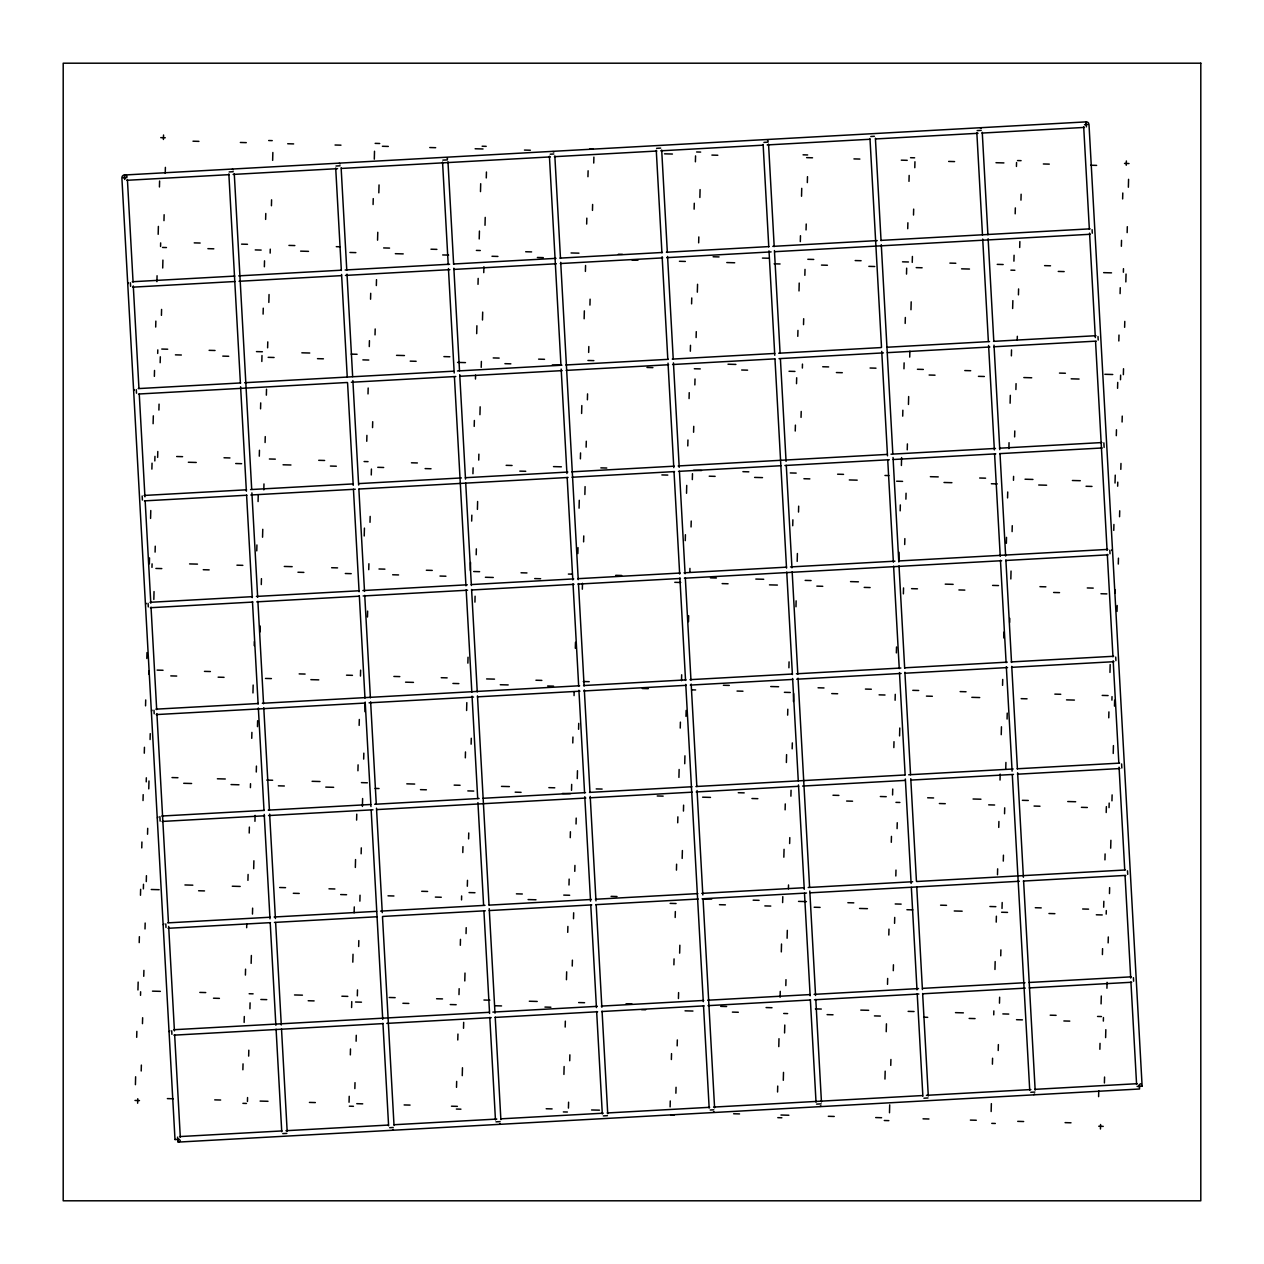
<?xml version="1.0" encoding="UTF-8"?>
<svg xmlns="http://www.w3.org/2000/svg" width="1264" height="1264" viewBox="0 0 1264 1264"><rect width="100%" height="100%" fill="white"/><g stroke="black" fill="none" stroke-linecap="round" stroke-linejoin="round"><path stroke-width="1.5" d="M135.422 1084.67L135.627 1076.77M136.686 1037.317L136.844 1031.392M137.95 989.965L138.155 982.081M139.214 942.612L139.372 936.687M140.478 895.26L140.636 889.35M141.758 847.907L141.916 841.998M143.022 800.554L143.18 794.645M144.286 753.202L144.444 747.293M145.55 705.849L145.708 699.94M146.814 658.497L146.987 652.587M149.357 563.791L149.515 557.882M150.574 518.414L150.779 510.53M151.885 469.102L152.043 463.177M153.102 423.709L153.323 415.824M154.366 376.372L154.524 370.447M155.693 327.044L155.851 321.119M156.91 281.667L157.068 275.742M158.174 234.314L158.379 226.414M159.438 186.961L159.596 181.036M137.634 1103.235L137.744 1098.748M140.525 995.321L140.62 991.766M143.369 888.845L143.496 884.279M146.229 781.863L146.34 777.802M149.105 674.376L149.199 670.836M151.98 567.394L152.075 563.855M154.824 460.933L154.951 456.367M157.7 353.446L157.795 349.891M160.56 246.464L160.654 242.909M163.419 139.482L163.546 134.995M141.205 1071.003L141.363 1065.078M142.469 1023.65L142.642 1017.725M143.748 976.298L143.906 970.373M145.012 928.945L145.17 923.036M146.276 881.593L146.434 875.683M147.54 834.24L147.698 828.331M148.757 788.862L148.978 780.978M150.084 739.535L150.242 733.626M153.829 599.452L154.034 591.568M155.093 552.099L155.251 546.19M157.637 457.394L157.795 451.485M158.901 410.057L159.059 404.132M160.165 362.705L160.323 356.78M161.429 315.352L161.587 309.427M162.708 268L162.914 260.1M163.972 220.647L164.13 214.722M165.236 173.294L165.394 167.369M242.878 1069.771L243.036 1063.861M244.142 1022.418L244.3 1016.509M245.406 975.065L245.564 969.156M246.67 927.713L246.78 923.779M247.934 880.36L248.092 874.451M249.213 833.023L249.371 827.098M250.414 787.63L250.525 783.696M251.741 738.318L251.899 732.393M252.958 692.941L253.163 685.041M254.222 645.588L254.333 641.638M256.766 550.883L256.924 544.958M258.077 501.555L258.235 495.63M259.294 456.178L259.452 450.253M260.558 408.825L260.716 402.9M261.822 361.472L261.98 355.547M263.102 314.12L263.26 308.195M264.366 266.767L264.524 260.842M265.63 219.415L265.788 213.49M247.444 1101.481L247.554 1097.547M248.66 1056.104L248.818 1050.194M249.924 1008.751L250.082 1002.842M251.141 963.373L251.362 955.489M252.468 914.062L252.626 908.137M253.685 868.668L253.89 860.784M254.949 821.316L255.107 815.406M256.276 772.004L256.434 766.079M257.477 726.626L257.635 720.701M260.021 631.921L260.179 625.996M261.285 584.568L261.443 578.643M262.549 537.216L262.77 529.316M263.813 489.863L263.971 483.938M265.092 442.511L265.25 436.586M266.356 395.158L266.514 389.233M267.62 347.805L267.778 341.88M268.837 302.428L269.042 294.528M270.164 253.1L270.259 249.15M271.428 205.748L271.586 199.823M272.645 160.37L272.85 152.486M349.054 1102.24L349.212 1096.315M350.333 1054.887L350.491 1048.962M351.597 1007.534L351.755 1001.609M352.814 962.157L353.019 954.257M354.125 912.829L354.283 906.904M355.342 867.452L355.547 859.552M356.606 820.099L356.764 814.174M357.933 770.771L358.091 764.846M359.15 725.394L359.308 719.469M360.461 676.066L360.619 670.141M364.222 535.983L364.427 528.099M366.75 441.278L366.908 435.369M368.014 393.926L368.172 388.016M369.278 346.573L369.436 340.664M370.557 299.22L370.715 293.311M373.085 204.515L373.243 198.606M374.302 159.138L374.507 151.253M354.852 1088.573L355.01 1082.648M356.116 1041.22L356.274 1035.295M357.333 995.842L357.491 989.917M358.66 946.515L358.818 940.59M359.877 901.137L360.035 895.212M361.141 853.785L361.299 847.86M362.405 806.432L362.61 798.532M363.669 759.079L363.827 753.154M364.933 711.727L365.154 703.827M367.476 617.022L367.634 611.097M368.74 569.669L368.898 563.744M370.004 522.316L370.162 516.407M371.268 474.964L371.426 469.055M372.548 427.611L372.706 421.702M375.029 334.881L375.187 328.972M376.34 285.553L376.498 279.644M377.557 240.176L377.778 232.292M378.821 192.823L379.042 184.939M456.509 1087.34L456.667 1081.415M457.773 1039.988L457.947 1034.063M458.99 994.61L459.148 988.685M460.317 945.282L460.475 939.373M461.534 899.905L461.629 895.955M462.798 852.552L462.956 846.627M465.326 757.847L465.484 751.938M466.606 710.494L466.811 702.61M467.87 663.142L468.028 657.233M470.35 570.412L470.556 562.527M471.662 521.084L471.835 515.175M472.941 473.731L473.099 467.822M474.205 426.395L474.363 420.47M475.469 379.042L475.58 375.092M476.686 333.649L476.891 325.764M478.013 284.337L478.171 278.412M479.214 238.959L479.435 231.059M480.494 191.607L480.699 183.707M462.261 1075.648L462.466 1067.748M463.525 1028.296L463.683 1022.371M464.789 980.943L464.994 973.059M466.053 933.59L466.211 927.665M467.317 886.238L467.49 880.329M468.596 838.885L468.754 832.976M471.124 744.18L471.282 738.271M474.932 602.122L475.09 596.213M476.196 554.77L476.354 548.86M477.413 509.392L477.618 501.508M478.724 460.08L478.882 454.155M479.941 414.687L480.162 406.803M481.205 367.35L481.379 361.425M482.485 319.997L482.69 312.097M483.749 272.645L483.907 266.72M485.013 225.292L485.218 217.392M486.277 177.94L486.435 172.015M563.918 1074.416L564.123 1066.532M565.182 1027.063L565.34 1021.154M566.446 979.711L566.667 971.826M567.726 932.358L567.884 926.449M568.99 885.005L569.148 879.096M570.254 837.653L570.412 831.744M571.518 790.316L571.676 784.391M572.782 742.963L572.94 737.038M574.061 695.611L574.156 691.661M575.325 648.258L575.483 642.333M577.853 553.553L578.011 547.628M579.07 508.175L579.275 500.275M580.397 458.848L580.555 452.923M581.614 413.47L581.819 405.57M584.142 318.765L584.347 310.865M585.406 271.412L585.564 265.487M586.67 224.06L586.828 218.135M587.95 176.707L588.108 170.782M568.437 1108.101L568.595 1102.192M569.716 1060.749L569.874 1054.84M572.244 966.044L572.402 960.134M573.508 918.691L573.666 912.782M574.772 871.338L574.93 865.429M576.052 824.002L576.21 818.077M577.269 778.608L577.474 770.724M578.58 729.296L578.738 723.371M582.325 589.214L582.483 583.289M583.605 541.861L583.763 535.936M584.869 494.508L585.074 486.608M586.133 447.156L586.291 441.231M587.397 399.803L587.555 393.878M588.661 352.451L588.819 346.526M589.94 305.098L590.098 299.173M592.468 210.393L592.626 204.468M593.732 163.04L593.89 157.115M670.11 1106.885L670.268 1100.96M671.374 1059.532L671.532 1053.607M673.902 964.827L674.06 958.902M675.181 917.474L675.339 911.549M676.445 870.122L676.603 864.197M677.709 822.769L677.867 816.844M678.926 777.392L679.131 769.492M680.237 728.064L680.395 722.139M681.517 680.711L681.675 674.786M685.262 540.629L685.42 534.704M686.526 493.276L686.731 485.392M687.79 445.923L687.948 439.998M689.07 398.571L689.228 392.662M690.334 351.218L690.492 345.309M691.598 303.866L691.756 297.956M694.126 209.16L694.284 203.251M695.405 161.808L695.563 155.899M675.892 1093.218L676.05 1087.293M677.172 1045.865L677.33 1039.94M678.436 998.513L678.594 992.588M679.653 953.135L679.858 945.235M682.181 858.43L682.386 850.53M683.445 811.077L683.603 805.152M684.725 763.725L684.93 755.825M685.989 716.372L686.147 710.447M688.517 621.667L688.675 615.742M689.844 572.339L689.939 568.389M691.06 526.962L691.218 521.037M692.324 479.609L692.482 473.684M693.588 432.256L693.746 426.347M694.852 384.904L695.01 378.995M696.116 337.551L696.274 331.642M697.333 292.174L697.554 284.289M698.66 242.846L698.818 236.937M699.877 197.468L700.082 189.584M777.565 1091.985L777.723 1086.06M778.782 1046.608L778.987 1038.708M780.093 997.28L780.251 991.355M781.31 951.903L781.515 944.003M782.621 902.575L782.795 896.65M783.838 857.197L784.059 849.313M785.118 809.845L785.276 803.92M786.382 762.492L786.587 754.608M787.646 715.14L787.804 709.23M788.91 667.787L789.068 661.878M792.718 525.729L792.876 519.82M795.246 431.024L795.404 425.115M796.51 383.671L796.683 377.762M797.789 336.335L797.947 330.41M799.006 290.941L799.211 283.057M800.317 241.629L800.475 235.704M801.534 196.252L801.739 188.352M783.301 1080.293L783.506 1072.393M784.565 1032.941L784.786 1025.041M785.829 985.588L785.987 979.663M787.109 938.236L787.314 930.351M788.42 888.908L788.531 884.958M789.637 843.53L789.795 837.605M790.901 796.178L791.059 790.269M792.165 748.825L792.338 742.916M793.444 701.473L793.65 693.588M795.972 606.767L796.13 600.858M797.189 561.39L797.394 553.506M798.516 512.062L798.674 506.153M801.044 417.373L801.202 411.448M802.371 368.045L802.466 364.095M803.525 324.627L803.683 318.718M804.852 275.315L805.01 269.39M806.053 229.937L806.227 224.012M807.333 182.585L807.491 176.66M884.958 1079.061L885.179 1071.177M886.222 1031.708L886.443 1023.824M887.502 984.356L887.66 978.447M888.813 935.028L888.971 929.119M891.294 842.298L891.452 836.389M892.574 794.945L892.732 789.036M893.838 747.593L893.996 741.684M895.102 700.256L895.26 694.331M896.366 652.903L896.524 646.978M898.846 560.173L899.067 552.273M900.173 510.846L900.331 504.921M901.39 465.468L901.595 457.568M902.701 416.14L902.859 410.215M903.965 368.788L904.123 362.863M905.182 323.41L905.34 317.485M906.509 274.083L906.667 268.158M907.726 228.705L907.884 222.78M908.99 181.352L909.148 175.427M889.493 1112.747L889.698 1104.862M890.757 1065.394L890.915 1059.485M893.285 970.689L893.443 964.78M894.564 923.336L894.722 917.427M895.828 875.984L895.986 870.074M897.092 828.631L897.25 822.722M899.573 735.901L899.778 728.017M903.381 593.859L903.539 587.934M904.692 544.531L904.85 538.606M905.909 499.154L906.067 493.229M907.236 449.826L907.394 443.901M908.453 404.448L908.658 396.548M909.717 357.096L909.875 351.171M910.981 309.743L911.186 301.843M912.245 262.391L912.403 256.466M913.509 215.038L913.667 209.113M914.788 167.685L914.946 161.76M991.15 1111.514L991.355 1103.63M992.414 1064.177L992.572 1058.252M993.741 1014.85L993.836 1010.9M994.958 969.472L995.163 961.572M996.222 922.12L996.38 916.195M997.486 874.767L997.644 868.842M998.75 827.414L998.908 821.489M1000.029 780.062L1000.187 774.137M1001.23 734.684L1001.451 726.784M1002.557 685.357L1002.715 679.432M1003.821 638.004L1003.979 632.079M1006.365 543.299L1006.523 537.374M1007.566 497.921L1007.724 491.996M1008.893 448.594L1009.051 442.684M1010.11 403.216L1010.315 395.332M1011.374 355.863L1011.532 349.938M1012.638 308.511L1012.859 300.627M1013.918 261.158L1014.076 255.249M1015.182 213.806L1015.34 207.896M1016.446 166.453L1016.556 162.519M998.212 1050.51L998.37 1044.585M999.476 1003.158L999.634 997.233M1000.74 955.805L1000.898 949.88M1002.02 908.453L1002.178 902.528M1003.284 861.1L1003.442 855.175M1004.548 813.747L1004.706 807.822M1005.765 768.37L1005.923 762.445M1007.076 719.042L1007.234 713.117M1009.667 622.362L1009.778 618.412M1010.837 578.959L1011.042 571.059M1012.101 531.607L1012.259 525.682M1013.475 480.304L1013.586 476.37M1014.629 436.902L1014.787 430.977M1015.908 389.549L1016.066 383.64M1017.22 340.221L1017.33 336.287M1018.436 294.844L1018.594 288.935M1019.7 247.491L1019.858 241.582M1020.964 200.139L1021.122 194.229M1098.606 1096.631L1098.764 1090.706M1099.87 1049.278L1100.028 1043.353M1101.086 1003.9L1101.292 996M1102.413 954.573L1102.571 948.648M1103.677 907.22L1103.835 901.295M1104.941 859.868L1105.099 853.943M1106.205 812.515L1106.363 806.606M1108.749 717.81L1108.907 711.901M1109.966 672.432L1110.171 664.548M1113.758 530.374L1113.916 524.465M1115.022 483.022L1115.243 475.138M1116.302 435.669L1116.46 429.76M1117.566 388.317L1117.724 382.407M1118.83 340.964L1118.988 335.055M1120.094 293.627L1120.252 287.702M1121.358 246.275L1121.531 240.35M1122.637 198.922L1122.795 192.997M1100.454 1129.005L1100.581 1124.518M1103.346 1021.091L1103.44 1017.536M1106.205 914.109L1106.3 910.554M1109.049 807.633L1109.176 803.067M1111.925 700.145L1112.02 696.606M1114.801 593.164L1114.895 589.624M1117.66 486.198L1117.771 482.137M1120.504 379.721L1120.631 375.155M1123.38 272.234L1123.475 268.679M1126.256 165.252L1126.366 160.97M1104.404 1082.964L1104.562 1077.039M1105.621 1037.586L1105.826 1029.686M1106.932 988.258L1107.09 982.333M1108.149 942.881L1108.307 936.956M1109.476 893.553L1109.634 887.628M1110.677 848.176L1110.898 840.291M1111.957 800.823L1112.115 794.898M1113.221 753.47L1113.426 745.586M1114.485 706.118L1114.643 700.209M1117.013 611.413L1117.186 605.503M1118.292 564.06L1118.45 558.151M1119.556 516.707L1119.714 510.798M1120.82 469.355L1120.978 463.446M1122.084 422.002L1122.242 416.093M1123.364 374.65L1123.522 368.74M1124.628 327.313L1124.786 321.388M1125.845 281.919L1126.05 274.035M1127.156 232.608L1127.314 226.683M1128.373 187.23L1128.578 179.33M124.694 179.488L124.441 175.001L1086.139 121.881A2.718 2.718 0 0 1 1088.731 123.414M1139.306 1084.512L1139.559 1088.999L177.861 1142.119L177.576 1137.126M124.536 176.676L124.662 178.84M177.766 1140.444L178.098 1139.385M1085.902 124.615L1086.139 121.881M1139.464 1087.324L1139.338 1085.16M126.874 177.576L121.881 177.861L175.001 1139.559M229.163 171.936L233.224 171.714M336.019 166.026L340.079 165.805M442.874 160.133L447.44 159.88M550.235 154.192L553.79 154.003M656.585 148.33L660.645 148.093M763.946 142.39L768.006 142.168M870.801 136.496L874.356 136.291M977.151 130.619L981.212 130.397M1084.512 124.694L1088.999 124.441L1142.119 1086.139M126.716 180.31L229.195 174.653M233.129 174.432L337.583 168.665M341.517 168.444L550.409 156.91M554.359 156.689L656.838 151.032M660.772 150.811L763.251 145.155M767.185 144.933L869.664 139.277M875.573 138.945L978.052 133.289M982.002 133.068L1084.465 127.411M132.309 281.746L234.788 276.089M238.738 275.868L341.201 270.212M345.151 269.99L449.605 264.223M453.539 264.002L556.018 258.346M559.952 258.125L662.431 252.468M666.381 252.247L768.844 246.591M772.794 246.369L877.232 240.602M881.182 240.381L1090.074 228.847M132.609 287.165L235.088 281.509M239.038 281.287L341.501 275.631M345.451 275.41L449.889 269.643M453.839 269.422L556.318 263.765M560.252 263.544L662.731 257.888M666.665 257.666L771.119 251.899M775.069 251.678L1090.374 234.267M138.218 388.601L240.697 382.945M244.631 382.723L453.523 371.189M457.473 370.968L561.911 365.201M565.861 364.98L668.34 359.324M672.274 359.102L774.753 353.446M778.687 353.225L881.166 347.568M887.075 347.237L989.554 341.58M993.504 341.359L1095.983 335.703M138.519 394.02L347.41 382.486M351.345 382.265L455.798 376.498M459.733 376.277L562.211 370.621M566.161 370.399L668.64 364.743M672.574 364.522L775.053 358.865M778.987 358.644L883.441 352.877M887.375 352.656L989.854 347M993.804 346.778L1096.267 341.122M144.112 495.456L246.591 489.8M250.541 489.579L353.019 483.922M358.929 483.591L461.407 477.934M465.342 477.713L567.82 472.057M571.755 471.835L674.233 466.179M678.183 465.958L887.075 454.424M891.009 454.203L995.463 448.436M999.397 448.214L1101.876 442.558M144.412 500.876L246.891 495.219M250.841 494.998L355.279 489.231M359.229 489.01L568.121 477.476M572.055 477.255L674.534 471.598M678.484 471.377L780.947 465.721M784.897 465.5L889.335 459.733M893.285 459.511L995.763 453.855M999.698 453.634L1102.176 447.977M150.021 602.312L252.5 596.655M256.434 596.434L358.913 590.778M362.863 590.557L467.301 584.79M471.251 584.568L573.714 578.912M577.664 578.691L680.143 573.034M684.077 572.813L786.556 567.157M790.49 566.936L894.944 561.169M898.878 560.947L1107.785 549.413M150.321 607.731L252.8 602.075M256.734 601.854L359.213 596.197M363.147 595.976L467.601 590.209M471.535 589.988L574.014 584.331M577.964 584.11L680.443 578.454M684.377 578.233L1001.657 560.71M1005.607 560.489L1108.086 554.833M155.914 709.167L258.393 703.511M262.343 703.29L579.623 685.767M583.557 685.546L686.036 679.89M689.986 679.669L792.465 674.012M796.399 673.791L900.853 668.024M904.787 667.803L1007.266 662.146M1011.2 661.925L1113.679 656.269M156.215 714.587L365.122 703.053M369.056 702.831L473.51 697.064M477.444 696.843L579.923 691.187M583.857 690.966L686.336 685.309M690.286 685.088L792.749 679.432M796.699 679.21L901.137 673.443M905.087 673.222L1007.566 667.566M1011.5 667.345L1113.979 661.688M161.824 816.023L264.302 810.366M268.237 810.145L370.715 804.489M374.665 804.267L479.103 798.5M483.053 798.279L585.516 792.623M589.466 792.402L691.945 786.745M695.879 786.524L904.771 774.99M908.721 774.769L1013.159 769.002M1017.109 768.781L1119.588 763.124M162.124 821.442L264.603 815.786M268.537 815.564L372.991 809.797M376.925 809.576L585.817 798.042M589.767 797.821L692.245 792.165M696.18 791.943L798.658 786.287M802.593 786.066L905.071 780.409M910.981 780.078L1013.459 774.421M1017.409 774.2L1119.888 768.544M167.733 922.878L270.196 917.222M274.146 917L376.625 911.344M380.559 911.123L485.013 905.356M488.947 905.135L591.426 899.478M595.36 899.257L697.839 893.601M701.789 893.379L804.267 887.723M808.202 887.502L912.655 881.735M916.59 881.514L1125.481 869.98M168.017 928.297L270.496 922.641M274.446 922.42L376.925 916.763M382.834 916.432L485.313 910.775M489.247 910.554L591.726 904.898M595.66 904.676L698.139 899.02M702.089 898.799L806.527 893.032M810.477 892.811L1019.369 881.277M1023.303 881.055L1125.782 875.399M173.626 1029.733L488.931 1012.322M492.881 1012.101L597.335 1006.334M601.269 1006.112L703.748 1000.456M707.682 1000.235L810.161 994.578M814.111 994.357L918.549 988.59M922.499 988.369L1024.962 982.713M1028.912 982.491L1131.391 976.835M173.926 1035.153L382.818 1023.619M386.768 1023.398L491.206 1017.631M495.156 1017.409L597.619 1011.753M601.569 1011.532L704.048 1005.875M707.982 1005.654L810.461 999.998M814.395 999.777L918.849 994.01M922.799 993.788L1025.262 988.132M1029.212 987.911L1131.691 982.254M179.535 1136.589L281.998 1130.932M285.948 1130.711L388.427 1125.055M394.336 1124.723L496.815 1119.067M500.749 1118.845L603.228 1113.189M607.162 1112.968L709.641 1107.311M713.591 1107.09L922.483 1095.556M926.417 1095.335L1030.871 1089.568M1034.805 1089.347L1137.284 1083.69M175.111 1139.559L179.488 1139.306M282.788 1133.603L286.849 1133.381M389.644 1127.709L393.199 1127.504M495.994 1121.832L500.054 1121.61M603.355 1115.907L607.415 1115.67M710.21 1109.997L713.765 1109.808M816.56 1104.12L821.126 1103.867M923.921 1098.195L927.981 1097.974M1030.776 1092.286L1034.837 1092.064M1137.126 1086.424L1142.008 1086.155M160.765 137.634L165.252 137.744M268.679 140.525L272.234 140.62M375.155 143.369L379.721 143.496M482.137 146.229L486.198 146.34M589.624 149.105L593.164 149.199M696.606 151.98L700.651 152.075M803.067 154.824L807.633 154.951M910.554 157.7L914.615 157.81M1017.536 160.56L1021.091 160.654M1124.518 163.419L1129.005 163.546M192.997 141.205L198.922 141.363M240.35 142.469L246.275 142.642M287.702 143.748L293.627 143.906M335.055 145.012L340.964 145.17M382.407 146.276L388.317 146.434M429.76 147.54L435.669 147.698M475.138 148.757L483.022 148.978M524.465 150.084L530.374 150.242M664.548 153.829L672.432 154.034M711.901 155.093L717.81 155.251M806.606 157.637L812.515 157.795M853.943 158.901L859.868 159.059M901.295 160.165L907.22 160.323M948.648 161.429L954.573 161.587M996 162.708L1003.9 162.914M1043.353 163.972L1049.278 164.13M1090.706 165.236L1096.631 165.394M194.229 242.878L200.139 243.036M241.582 244.142L247.491 244.3M288.935 245.406L294.844 245.564M336.287 246.67L340.221 246.78M383.64 247.934L389.549 248.092M430.977 249.213L436.902 249.371M476.37 250.414L480.304 250.525M525.682 251.741L531.607 251.899M571.059 252.958L578.959 253.163M618.412 254.222L622.362 254.333M713.117 256.766L719.042 256.924M762.445 258.077L768.37 258.235M807.822 259.294L813.747 259.452M855.175 260.558L861.1 260.716M902.528 261.822L908.453 261.98M949.88 263.102L955.805 263.26M997.233 264.366L1003.158 264.524M1044.585 265.63L1050.51 265.788M162.519 247.444L166.453 247.554M207.896 248.66L213.806 248.818M255.249 249.924L261.158 250.082M300.627 251.141L308.511 251.362M349.938 252.468L355.863 252.626M395.332 253.685L403.216 253.89M442.684 254.949L448.594 255.107M491.996 256.276L497.921 256.434M537.374 257.477L543.299 257.635M632.079 260.021L638.004 260.179M679.432 261.285L685.357 261.443M726.784 262.549L734.684 262.77M774.137 263.813L780.062 263.971M821.489 265.092L827.414 265.25M868.842 266.356L874.767 266.514M916.195 267.62L922.12 267.778M961.572 268.837L969.472 269.042M1010.9 270.164L1014.85 270.259M1058.252 271.428L1064.177 271.586M1103.63 272.645L1111.514 272.85M161.76 349.054L167.685 349.212M209.113 350.333L215.038 350.491M256.466 351.597L262.391 351.755M301.843 352.814L309.743 353.019M351.171 354.125L357.096 354.283M396.548 355.342L404.448 355.547M443.901 356.606L449.826 356.764M493.229 357.933L499.154 358.091M538.606 359.15L544.531 359.308M587.934 360.461L593.859 360.619M728.017 364.222L735.901 364.427M822.722 366.75L828.631 366.908M870.074 368.014L875.984 368.172M917.427 369.278L923.336 369.436M964.78 370.557L970.689 370.715M1059.485 373.085L1065.394 373.243M1104.862 374.302L1112.747 374.507M175.427 354.852L181.352 355.01M222.78 356.116L228.705 356.274M268.158 357.333L274.083 357.491M317.485 358.66L323.41 358.818M362.863 359.877L368.788 360.035M410.215 361.141L416.14 361.299M457.568 362.405L465.468 362.61M504.921 363.669L510.846 363.827M552.273 364.933L560.173 365.154M646.978 367.476L652.903 367.634M694.331 368.74L700.256 368.898M741.684 370.004L747.593 370.162M789.036 371.268L794.945 371.426M836.389 372.548L842.298 372.706M929.119 375.029L935.028 375.187M978.447 376.34L984.356 376.498M1023.824 377.557L1031.708 377.778M1071.177 378.821L1079.061 379.042M176.66 456.509L182.585 456.667M224.012 457.773L229.937 457.947M269.39 458.99L275.315 459.148M318.718 460.317L324.627 460.475M364.095 461.534L368.045 461.629M411.448 462.798L417.373 462.956M506.153 465.326L512.062 465.484M553.506 466.606L561.39 466.811M600.858 467.87L606.767 468.028M693.588 470.35L701.473 470.556M742.916 471.662L748.825 471.835M790.269 472.941L796.178 473.099M837.605 474.205L843.53 474.363M884.958 475.469L888.908 475.58M930.351 476.686L938.236 476.891M979.663 478.013L985.588 478.171M1025.041 479.214L1032.941 479.435M1072.393 480.494L1080.293 480.699M188.352 462.261L196.252 462.466M235.704 463.525L241.629 463.683M283.057 464.789L290.941 464.994M330.41 466.053L336.335 466.211M377.762 467.317L383.671 467.49M425.115 468.596L431.024 468.754M519.82 471.124L525.729 471.282M661.878 474.932L667.787 475.09M709.23 476.196L715.14 476.354M754.608 477.413L762.492 477.618M803.92 478.724L809.845 478.882M849.313 479.941L857.197 480.162M896.65 481.205L902.575 481.379M944.003 482.485L951.903 482.69M991.355 483.749L997.28 483.907M1038.708 485.013L1046.608 485.218M1086.06 486.277L1091.985 486.435M189.584 563.918L197.468 564.123M236.937 565.182L242.846 565.34M284.289 566.446L292.174 566.667M331.642 567.726L337.551 567.884M378.995 568.99L384.904 569.148M426.347 570.254L432.256 570.412M473.684 571.518L479.609 571.676M521.037 572.782L526.962 572.94M568.389 574.061L572.339 574.156M615.742 575.325L621.667 575.483M710.447 577.853L716.372 578.011M755.825 579.07L763.725 579.275M805.152 580.397L811.077 580.555M850.53 581.614L858.43 581.819M945.235 584.142L953.135 584.347M992.588 585.406L998.513 585.564M1039.94 586.67L1045.865 586.828M1087.293 587.95L1093.218 588.108M155.899 568.437L161.808 568.595M203.251 569.716L209.16 569.874M297.956 572.244L303.866 572.402M345.309 573.508L351.218 573.666M392.662 574.772L398.571 574.93M439.998 576.052L445.923 576.21M485.392 577.269L493.276 577.474M534.704 578.58L540.629 578.738M674.786 582.325L680.711 582.483M722.139 583.605L728.064 583.763M769.492 584.869L777.392 585.074M816.844 586.133L822.769 586.291M864.197 587.397L870.122 587.555M911.549 588.661L917.474 588.819M958.902 589.94L964.827 590.098M1053.607 592.468L1059.532 592.626M1100.96 593.732L1106.885 593.89M157.115 670.11L163.04 670.268M204.468 671.374L210.393 671.532M299.173 673.902L305.098 674.06M346.526 675.181L352.451 675.339M393.878 676.445L399.803 676.603M441.231 677.709L447.156 677.867M486.608 678.926L494.508 679.131M535.936 680.237L541.861 680.395M583.289 681.517L589.214 681.675M723.371 685.262L729.296 685.42M770.724 686.526L778.608 686.731M818.077 687.79L824.002 687.948M865.429 689.07L871.338 689.228M912.782 690.334L918.691 690.492M960.134 691.598L966.044 691.756M1054.84 694.126L1060.749 694.284M1102.192 695.405L1108.101 695.563M170.782 675.892L176.707 676.05M218.135 677.172L224.06 677.33M265.487 678.436L271.412 678.594M310.865 679.653L318.765 679.858M405.57 682.181L413.47 682.386M452.923 683.445L458.848 683.603M500.275 684.725L508.175 684.93M547.628 685.989L553.553 686.147M642.333 688.517L648.258 688.675M691.661 689.844L695.611 689.939M737.038 691.06L742.963 691.218M784.391 692.324L790.316 692.482M831.744 693.588L837.653 693.746M879.096 694.852L885.005 695.01M926.449 696.116L932.358 696.274M971.826 697.333L979.711 697.554M1021.154 698.66L1027.063 698.818M1066.532 699.877L1074.416 700.082M172.015 777.565L177.94 777.723M217.392 778.782L225.292 778.987M266.72 780.093L272.645 780.251M312.097 781.31L319.997 781.515M361.425 782.621L367.35 782.795M406.803 783.838L414.687 784.059M454.155 785.118L460.08 785.276M501.508 786.382L509.392 786.587M548.86 787.646L554.77 787.804M596.213 788.91L602.122 789.068M738.271 792.718L744.18 792.876M832.976 795.246L838.885 795.404M880.329 796.51L886.238 796.683M927.665 797.789L933.59 797.947M973.059 799.006L980.943 799.211M1022.371 800.317L1028.296 800.475M1067.748 801.534L1075.648 801.739M183.707 783.301L191.607 783.506M231.059 784.565L238.959 784.786M278.412 785.829L284.337 785.987M325.764 787.109L333.649 787.314M375.092 788.42L379.042 788.531M420.47 789.637L426.395 789.795M467.822 790.901L473.731 791.059M515.175 792.165L521.084 792.338M562.527 793.444L570.412 793.65M657.233 795.972L663.142 796.13M702.61 797.189L710.494 797.394M751.938 798.516L757.847 798.674M846.627 801.044L852.552 801.202M895.955 802.371L899.905 802.466M939.373 803.525L945.282 803.683M988.685 804.852L994.61 805.01M1034.063 806.053L1039.988 806.227M1081.415 807.333L1087.34 807.491M184.939 884.958L192.823 885.179M232.292 886.222L240.176 886.443M279.644 887.502L285.553 887.66M328.972 888.813L334.881 888.971M421.702 891.294L427.611 891.452M469.055 892.574L474.964 892.732M516.407 893.838L522.316 893.996M563.744 895.102L569.669 895.26M611.097 896.366L617.022 896.524M703.827 898.846L711.727 899.067M753.154 900.173L759.079 900.331M798.532 901.39L806.432 901.595M847.86 902.701L853.785 902.859M895.212 903.965L901.137 904.123M940.59 905.182L946.515 905.34M989.917 906.509L995.842 906.667M1035.295 907.726L1041.22 907.884M1082.648 908.99L1088.573 909.148M151.253 889.493L159.138 889.698M198.606 890.757L204.515 890.915M293.311 893.285L299.22 893.443M340.664 894.564L346.573 894.722M388.016 895.828L393.926 895.986M435.369 897.092L441.278 897.25M528.099 899.573L535.983 899.778M670.141 903.381L676.066 903.539M719.469 904.692L725.394 904.85M764.846 905.909L770.771 906.067M814.174 907.236L820.099 907.394M859.552 908.453L867.452 908.658M906.904 909.717L912.829 909.875M954.257 910.981L962.157 911.186M1001.609 912.245L1007.534 912.403M1048.962 913.509L1054.887 913.667M1096.315 914.788L1102.24 914.946M152.486 991.15L160.37 991.355M199.823 992.414L205.748 992.572M249.15 993.741L253.1 993.836M294.528 994.958L302.428 995.163M341.88 996.222L347.805 996.38M389.233 997.486L395.158 997.644M436.586 998.75L442.511 998.908M483.938 1000.029L489.863 1000.187M529.316 1001.23L537.216 1001.451M578.643 1002.557L584.568 1002.715M625.996 1003.821L631.921 1003.979M720.701 1006.365L726.626 1006.523M766.079 1007.566L772.004 1007.724M815.406 1008.893L821.316 1009.051M860.784 1010.11L868.668 1010.315M908.137 1011.374L914.062 1011.532M955.489 1012.638L963.373 1012.859M1002.842 1013.918L1008.751 1014.076M1050.194 1015.182L1056.104 1015.34M1097.547 1016.446L1101.481 1016.556M213.49 998.212L219.415 998.37M260.842 999.476L266.767 999.634M308.195 1000.74L314.12 1000.898M355.547 1002.02L361.472 1002.178M402.9 1003.284L408.825 1003.442M450.253 1004.548L456.178 1004.706M495.63 1005.765L501.555 1005.923M544.958 1007.076L550.883 1007.234M641.638 1009.667L645.588 1009.778M685.041 1010.837L692.941 1011.042M732.393 1012.101L738.318 1012.259M783.696 1013.475L787.63 1013.586M827.098 1014.629L833.023 1014.787M874.451 1015.908L880.36 1016.066M923.779 1017.22L927.713 1017.33M969.156 1018.436L975.065 1018.594M1016.509 1019.7L1022.418 1019.858M1063.861 1020.964L1069.771 1021.122M167.369 1098.606L173.294 1098.764M214.722 1099.87L220.647 1100.028M260.1 1101.086L268 1101.292M309.427 1102.413L315.352 1102.571M356.78 1103.677L362.705 1103.835M404.132 1104.941L410.057 1105.099M451.485 1106.205L457.394 1106.363M546.19 1108.749L552.099 1108.907M591.568 1109.966L599.452 1110.171M733.626 1113.758L739.535 1113.916M780.978 1115.022L788.862 1115.243M828.331 1116.302L834.24 1116.46M875.683 1117.566L881.593 1117.724M923.036 1118.83L928.945 1118.988M970.373 1120.094L976.298 1120.252M1017.725 1121.358L1023.65 1121.531M1065.078 1122.637L1071.003 1122.795M134.995 1100.454L139.482 1100.581M242.909 1103.346L246.464 1103.44M349.385 1106.19L353.446 1106.3M456.367 1109.049L460.933 1109.176M563.349 1111.925L567.394 1112.02M670.836 1114.801L674.376 1114.895M777.802 1117.66L781.863 1117.771M884.279 1120.504L888.845 1120.631M991.766 1123.38L995.321 1123.475M1098.748 1126.256L1103.235 1126.366M1140.302 1083.738L1141.218 1084.275M767.532 140.272L768.164 141.126M446.966 157.984L447.598 158.822M1086.234 123.556L1086.424 126.874M1092.096 229.669L1092.286 233.224M1115.701 657.09L1115.907 660.645M148.299 606.91L148.093 603.355M171.904 1034.331L171.714 1030.776M1098.005 336.524L1098.195 340.079M1103.867 442.874L1104.12 447.44M1109.808 550.235L1109.997 553.79M1121.61 763.946L1121.832 768.006M1127.504 870.801L1127.709 874.356M1133.413 977.657L1133.603 981.212M1083.69 126.716L1089.347 229.195M1089.568 233.129L1095.335 337.583M1095.556 341.517L1107.09 550.409M1107.311 554.359L1112.968 656.838M1113.189 660.772L1118.845 763.251M1119.067 767.185L1124.723 869.664M1125.055 875.573L1130.711 978.052M1130.932 982.002L1136.589 1084.465M982.254 132.309L987.911 234.788M988.132 238.738L993.788 341.201M994.01 345.151L999.777 449.605M999.998 453.539L1005.654 556.018M1005.875 559.952L1011.532 662.431M1011.753 666.381L1017.409 768.844M1017.631 772.794L1023.398 877.232M1023.619 881.182L1035.153 1090.074M976.835 132.609L982.491 235.088M982.713 239.038L988.369 341.501M988.59 345.451L994.357 449.889M994.578 453.839L1000.235 556.318M1000.456 560.252L1006.112 662.731M1006.334 666.665L1012.101 771.119M1012.322 775.069L1029.733 1090.374M875.399 138.218L881.055 240.697M881.277 244.631L892.811 453.523M893.032 457.473L898.799 561.911M899.02 565.861L904.676 668.34M904.898 672.274L910.554 774.753M910.775 778.687L916.432 881.166M916.763 887.075L922.42 989.554M922.641 993.504L928.297 1095.983M869.98 138.519L881.514 347.41M881.735 351.345L887.502 455.798M887.723 459.733L893.379 562.211M893.601 566.161L899.257 668.64M899.478 672.574L905.135 775.053M905.356 778.987L911.123 883.441M911.344 887.375L917 989.854M917.222 993.804L922.878 1096.267M768.544 144.112L774.2 246.591M774.421 250.541L780.078 353.019M780.409 358.929L786.066 461.407M786.287 465.342L791.943 567.82M792.165 571.755L797.821 674.233M798.042 678.183L809.576 887.075M809.797 891.009L815.564 995.463M815.786 999.397L821.442 1101.876M763.124 144.412L768.781 246.891M769.002 250.841L774.769 355.279M774.99 359.229L786.524 568.121M786.745 572.055L792.402 674.534M792.623 678.484L798.279 780.947M798.5 784.897L804.267 889.335M804.489 893.285L810.145 995.763M810.366 999.698L816.023 1102.176M661.688 150.021L667.345 252.5M667.566 256.434L673.222 358.913M673.443 362.863L679.21 467.301M679.432 471.251L685.088 573.714M685.309 577.664L690.966 680.143M691.187 684.077L696.843 786.556M697.064 790.49L702.831 894.944M703.053 898.878L714.587 1107.785M656.269 150.321L661.925 252.8M662.146 256.734L667.803 359.213M668.024 363.147L673.791 467.601M674.012 471.535L679.669 574.014M679.89 577.964L685.546 680.443M685.767 684.377L703.29 1001.657M703.511 1005.607L709.167 1108.086M554.833 155.914L560.489 258.393M560.71 262.343L578.233 579.623M578.454 583.557L584.11 686.036M584.331 689.986L589.988 792.465M590.209 796.399L595.976 900.853M596.197 904.787L601.854 1007.266M602.075 1011.2L607.731 1113.679M549.413 156.215L560.947 365.122M561.169 369.056L566.936 473.51M567.157 477.444L572.813 579.923M573.034 583.857L578.691 686.336M578.912 690.286L584.568 792.749M584.79 796.699L590.557 901.137M590.778 905.087L596.434 1007.566M596.655 1011.5L602.312 1113.979M447.977 161.824L453.634 264.302M453.855 268.237L459.511 370.715M459.733 374.665L465.5 479.103M465.721 483.053L471.377 585.516M471.598 589.466L477.255 691.945M477.476 695.879L489.01 904.771M489.231 908.721L494.998 1013.159M495.219 1017.109L500.876 1119.588M442.558 162.124L448.214 264.603M448.436 268.537L454.203 372.991M454.424 376.925L465.958 585.817M466.179 589.767L471.835 692.245M472.057 696.18L477.713 798.658M477.934 802.593L483.591 905.071M483.922 910.981L489.579 1013.459M489.8 1017.409L495.456 1119.888M341.122 167.733L346.778 270.196M347 274.146L352.656 376.625M352.877 380.559L358.644 485.013M358.865 488.947L364.522 591.426M364.743 595.36L370.399 697.839M370.621 701.789L376.277 804.267M376.498 808.202L382.265 912.655M382.486 916.59L394.02 1125.481M335.703 168.017L341.359 270.496M341.58 274.446L347.237 376.925M347.568 382.834L353.225 485.313M353.446 489.247L359.102 591.726M359.324 595.66L364.98 698.139M365.201 702.089L370.968 806.527M371.189 810.477L382.723 1019.369M382.945 1023.303L388.601 1125.782M234.267 173.626L251.678 488.931M251.899 492.881L257.666 597.335M257.888 601.269L263.544 703.748M263.765 707.682L269.422 810.161M269.643 814.111L275.41 918.549M275.631 922.499L281.287 1024.962M281.509 1028.912L287.165 1131.391M228.847 173.926L240.381 382.818M240.602 386.768L246.369 491.206M246.591 495.156L252.247 597.619M252.468 601.569L258.125 704.048M258.346 707.982L264.002 810.461M264.223 814.395L269.99 918.849M270.212 922.799L275.868 1025.262M276.089 1029.212L281.746 1131.691M127.411 179.535L133.068 281.998M133.289 285.948L138.945 388.427M139.277 394.336L144.933 496.815M145.155 500.749L150.811 603.228M151.032 607.162L156.689 709.641M156.91 713.591L168.444 922.483M168.665 926.417L174.432 1030.871M174.653 1034.805L180.31 1137.284M130.397 282.788L130.587 286.343M136.291 389.644L136.496 393.199M142.168 495.994L142.39 500.054M154.003 710.21L154.192 713.765M159.88 816.56L160.133 821.126M165.805 923.921L165.995 927.476M180.262 1140.302A2.718 2.718 0 0 1 178.888 1141.85M122.039 176.802A2.718 2.718 0 0 1 124.441 175.001M125.484 175.143A2.718 2.718 0 0 1 127.032 176.533M232.339 169.25A2.718 2.718 0 0 1 233.255 169.787M393.436 1129.416A2.718 2.718 0 0 1 392.598 1130.048M339.194 163.34A2.718 2.718 0 0 1 340.111 163.878M500.291 1123.506A2.718 2.718 0 0 1 499.454 1124.154M552.905 151.538A2.718 2.718 0 0 1 553.822 152.075M714.002 1111.704A2.718 2.718 0 0 1 713.165 1112.352M820.857 1105.81A2.718 2.718 0 0 1 820.02 1106.442M1034.568 1094.008A2.718 2.718 0 0 1 1033.731 1094.64M980.343 127.933A2.718 2.718 0 0 1 981.243 128.47M169.25 1031.661A2.718 2.718 0 0 1 169.787 1030.745M163.34 924.806A2.718 2.718 0 0 1 163.878 923.889M157.447 817.95A2.718 2.718 0 0 1 157.984 817.034M151.538 711.095A2.718 2.718 0 0 1 152.075 710.178M145.644 604.239A2.718 2.718 0 0 1 146.182 603.323M1111.704 549.998A2.718 2.718 0 0 1 1112.352 550.835M133.842 390.513A2.718 2.718 0 0 1 134.379 389.612M127.933 283.657A2.718 2.718 0 0 1 128.47 282.757M1200.8 63.2L63.2 63.2L63.2 1200.8L1200.8 1200.8L1200.8 63.2"/></g></svg>
